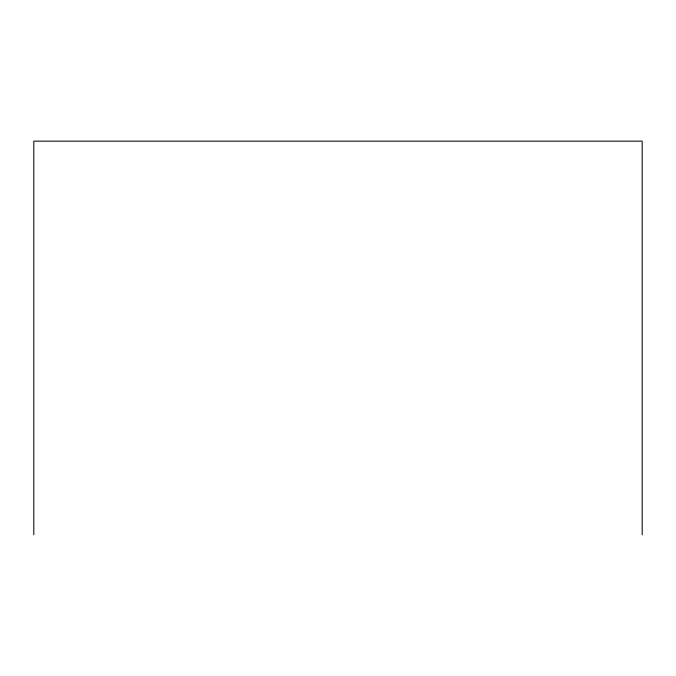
<?xml version="1.0" encoding="UTF-8"?>
<svg xmlns="http://www.w3.org/2000/svg" width="676" height="676" viewBox="0 0 676 676"><rect width="100%" height="100%" fill="white"/><g stroke="black" fill="none" stroke-linecap="round" stroke-linejoin="round"><path stroke-width="1.01" d="M642.2 534.843L642.2 141.157L33.8 141.157L33.8 534.843"/></g></svg>
